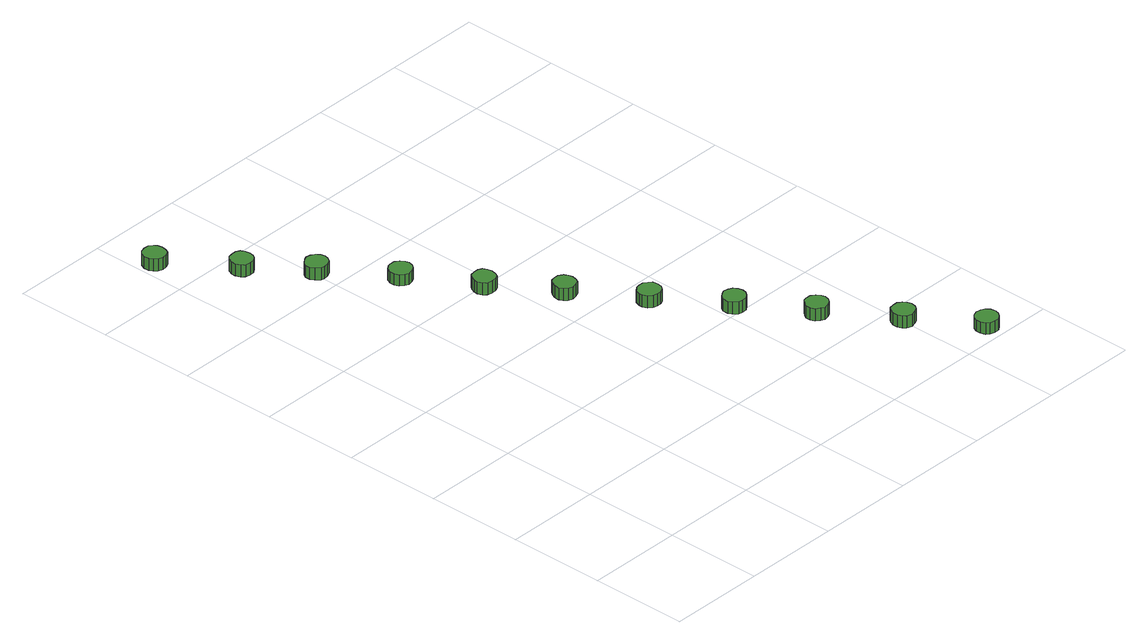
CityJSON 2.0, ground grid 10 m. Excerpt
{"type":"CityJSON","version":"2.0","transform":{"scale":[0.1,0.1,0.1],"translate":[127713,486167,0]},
"CityObjects":{
"tree1":{"type":"SolitaryVegetationObject","attributes":{"function":"something"},"geometry":[{"type":"MultiSurface","lod":"1","boundaries":[[[0,1,2,3,4,5,6,7,8,9,10,11,12,13,14]],[[15,16,17,18,19,20,21,22,23,24,25,26,27,28,29]],[[0,29,28,1]],[[1,28,27,2]],[[2,27,26,3]],[[3,26,25,4]],[[4,25,24,5]],[[5,24,23,6]],[[6,23,22,7]],[[7,22,21,8]],[[8,21,20,9]],[[9,20,19,10]],[[10,19,18,11]],[[11,18,17,12]],[[12,17,16,13]],[[13,16,15,14]],[[14,15,29,0]]]}]},
"tree2":{"type":"SolitaryVegetationObject","attributes":{"function":"something"},"geometry":[{"type":"MultiSurface","lod":"1","boundaries":[[[30,31,32,33,34,35,36,37,38,39,40,41,42,43,44]],[[45,46,47,48,49,50,51,52,53,54,55,56,57,58,59]],[[30,59,58,31]],[[31,58,57,32]],[[32,57,56,33]],[[33,56,55,34]],[[34,55,54,35]],[[35,54,53,36]],[[36,53,52,37]],[[37,52,51,38]],[[38,51,50,39]],[[39,50,49,40]],[[40,49,48,41]],[[41,48,47,42]],[[42,47,46,43]],[[43,46,45,44]],[[44,45,59,30]]]}]},
"tree3":{"type":"SolitaryVegetationObject","attributes":{"function":"something"},"geometry":[{"type":"MultiSurface","lod":"1","boundaries":[[[60,61,62,63,64,65,66,67,68,69,70,71,72,73,74]],[[75,76,77,78,79,80,81,82,83,84,85,86,87,88,89]],[[60,89,88,61]],[[61,88,87,62]],[[62,87,86,63]],[[63,86,85,64]],[[64,85,84,65]],[[65,84,83,66]],[[66,83,82,67]],[[67,82,81,68]],[[68,81,80,69]],[[69,80,79,70]],[[70,79,78,71]],[[71,78,77,72]],[[72,77,76,73]],[[73,76,75,74]],[[74,75,89,60]]]}]},
"tree4":{"type":"SolitaryVegetationObject","attributes":{"function":"something"},"geometry":[{"type":"MultiSurface","lod":"1","boundaries":[[[90,91,92,93,94,95,96,97,98,99,100,101,102,103,104]],[[105,106,107,108,109,110,111,112,113,114,115,116,117,118,119]],[[90,119,118,91]],[[91,118,117,92]],[[92,117,116,93]],[[93,116,115,94]],[[94,115,114,95]],[[95,114,113,96]],[[96,113,112,97]],[[97,112,111,98]],[[98,111,110,99]],[[99,110,109,100]],[[100,109,108,101]],[[101,108,107,102]],[[102,107,106,103]],[[103,106,105,104]],[[104,105,119,90]]]}]},
"tree5":{"type":"SolitaryVegetationObject","attributes":{"function":"something"},"geometry":[{"type":"MultiSurface","lod":"1","boundaries":[[[120,121,122,123,124,125,126,127,128,129,130,131,132,133,134]],[[135,136,137,138,139,140,141,142,143,144,145,146,147,148,149]],[[120,149,148,121]],[[121,148,147,122]],[[122,147,146,123]],[[123,146,145,124]],[[124,145,144,125]],[[125,144,143,126]],[[126,143,142,127]],[[127,142,141,128]],[[128,141,140,129]],[[129,140,139,130]],[[130,139,138,131]],[[131,138,137,132]],[[132,137,136,133]],[[133,136,135,134]],[[134,135,149,120]]]}]},
"tree6":{"type":"SolitaryVegetationObject","attributes":{"function":"something"},"geometry":[{"type":"MultiSurface","lod":"1","boundaries":[[[150,151,152,153,154,155,156,157,158,159,160,161,162,163,164]],[[165,166,167,168,169,170,171,172,173,174,175,176,177,178,179]],[[150,179,178,151]],[[151,178,177,152]],[[152,177,176,153]],[[153,176,175,154]],[[154,175,174,155]],[[155,174,173,156]],[[156,173,172,157]],[[157,172,171,158]],[[158,171,170,159]],[[159,170,169,160]],[[160,169,168,161]],[[161,168,167,162]],[[162,167,166,163]],[[163,166,165,164]],[[164,165,179,150]]]}]},
"tree7":{"type":"SolitaryVegetationObject","attributes":{"function":"something"},"geometry":[{"type":"MultiSurface","lod":"1","boundaries":[[[180,181,182,183,184,185,186,187,188,189,190,191,192,193,194]],[[195,196,197,198,199,200,201,202,203,204,205,206,207,208,209]],[[180,209,208,181]],[[181,208,207,182]],[[182,207,206,183]],[[183,206,205,184]],[[184,205,204,185]],[[185,204,203,186]],[[186,203,202,187]],[[187,202,201,188]],[[188,201,200,189]],[[189,200,199,190]],[[190,199,198,191]],[[191,198,197,192]],[[192,197,196,193]],[[193,196,195,194]],[[194,195,209,180]]]}]},
"tree8":{"type":"SolitaryVegetationObject","attributes":{"function":"something"},"geometry":[{"type":"MultiSurface","lod":"1","boundaries":[[[210,211,212,213,214,215,216,217,218,219,220,221,222,223,224]],[[225,226,227,228,229,230,231,232,233,234,235,236,237,238,239]],[[210,239,238,211]],[[211,238,237,212]],[[212,237,236,213]],[[213,236,235,214]],[[214,235,234,215]],[[215,234,233,216]],[[216,233,232,217]],[[217,232,231,218]],[[218,231,230,219]],[[219,230,229,220]],[[220,229,228,221]],[[221,228,227,222]],[[222,227,226,223]],[[223,226,225,224]],[[224,225,239,210]]]}]},
"tree9":{"type":"SolitaryVegetationObject","attributes":{"function":"something"},"geometry":[{"type":"MultiSurface","lod":"1","boundaries":[[[240,241,242,243,244,245,246,247,248,249,250,251,252,253,254]],[[255,256,257,258,259,260,261,262,263,264,265,266,267,268,269]],[[240,269,268,241]],[[241,268,267,242]],[[242,267,266,243]],[[243,266,265,244]],[[244,265,264,245]],[[245,264,263,246]],[[246,263,262,247]],[[247,262,261,248]],[[248,261,260,249]],[[249,260,259,250]],[[250,259,258,251]],[[251,258,257,252]],[[252,257,256,253]],[[253,256,255,254]],[[254,255,269,240]]]}]},
"tree10":{"type":"SolitaryVegetationObject","attributes":{"function":"something"},"geometry":[{"type":"MultiSurface","lod":"1","boundaries":[[[270,271,272,273,274,275,276,277,278,279,280,281,282,283,284]],[[285,286,287,288,289,290,291,292,293,294,295,296,297,298,299]],[[270,299,298,271]],[[271,298,297,272]],[[272,297,296,273]],[[273,296,295,274]],[[274,295,294,275]],[[275,294,293,276]],[[276,293,292,277]],[[277,292,291,278]],[[278,291,290,279]],[[279,290,289,280]],[[280,289,288,281]],[[281,288,287,282]],[[282,287,286,283]],[[283,286,285,284]],[[284,285,299,270]]]}]},
"tree11":{"type":"SolitaryVegetationObject","attributes":{"function":"something"},"geometry":[{"type":"MultiSurface","lod":"1","boundaries":[[[300,301,302,303,304,305,306,307,308,309,310,311,312,313,314]],[[315,316,317,318,319,320,321,322,323,324,325,326,327,328,329]],[[300,329,328,301]],[[301,328,327,302]],[[302,327,326,303]],[[303,326,325,304]],[[304,325,324,305]],[[305,324,323,306]],[[306,323,322,307]],[[307,322,321,308]],[[308,321,320,309]],[[309,320,319,310]],[[310,319,318,311]],[[311,318,317,312]],[[312,317,316,313]],[[313,316,315,314]],[[314,315,329,300]]]}]}
},
"vertices":[
[27,645,22],[26,650,22],[24,653,22],[20,656,22],[15,656,22],[10,655,22],[7,652,22],[5,647,22],[5,642,22],[7,638,22],[10,635,22],[15,633,22],[20,634,22],[24,636,22],[26,640,22],[26,640,9],[24,636,9],[20,634,9],[15,633,9],[10,635,9],[7,638,9],[5,642,9],[5,647,9],[7,652,9],[10,655,9],[15,656,9],[20,656,9],[24,653,9],[26,650,9],[27,645,9],
[73,580,22],[72,585,22],[70,589,22],[66,591,22],[61,591,22],[56,590,22],[53,587,22],[51,582,22],[51,578,22],[53,573,22],[56,570,22],[61,569,22],[66,569,22],[70,572,22],[72,575,22],[72,575,9],[70,572,9],[66,569,9],[61,569,9],[56,570,9],[53,573,9],[51,578,9],[51,582,9],[53,587,9],[56,590,9],[61,591,9],[66,591,9],[70,589,9],[72,585,9],[73,580,9],
[115,526,22],[114,531,22],[111,535,22],[107,537,22],[102,538,22],[98,536,22],[94,533,22],[92,529,22],[92,524,22],[94,520,22],[98,516,22],[102,515,22],[107,516,22],[111,518,22],[114,522,22],[114,522,9],[111,518,9],[107,516,9],[102,515,9],[98,516,9],[94,520,9],[92,524,9],[92,529,9],[94,533,9],[98,536,9],[102,538,9],[107,537,9],[111,535,9],[114,531,9],[115,526,9],
[158,463,22],[157,467,22],[154,471,22],[150,474,22],[145,474,22],[141,473,22],[137,470,22],[135,465,22],[135,460,22],[137,456,22],[141,453,22],[145,451,22],[150,452,22],[154,454,22],[157,458,22],[157,458,10],[154,454,10],[150,452,10],[145,451,10],[141,453,10],[137,456,10],[135,460,10],[135,465,10],[137,470,10],[141,473,10],[145,474,10],[150,474,10],[154,471,10],[157,467,10],[158,463,10],
[198,398,22],[197,403,22],[195,407,22],[191,409,22],[186,409,22],[181,408,22],[178,405,22],[176,400,22],[176,396,22],[178,391,22],[181,388,22],[186,387,22],[191,387,22],[195,389,22],[197,393,22],[197,393,9],[195,389,9],[191,387,9],[186,387,9],[181,388,9],[178,391,9],[176,396,9],[176,400,9],[178,405,9],[181,408,9],[186,409,9],[191,409,9],[195,407,9],[197,403,9],[198,398,9],
[240,338,22],[239,342,22],[237,346,22],[232,349,22],[228,349,22],[223,348,22],[220,344,22],[218,340,22],[218,335,22],[220,331,22],[223,328,22],[228,326,22],[232,327,22],[237,329,22],[239,333,22],[239,333,9],[237,329,9],[232,327,9],[228,326,9],[223,328,9],[220,331,9],[218,335,9],[218,340,9],[220,344,9],[223,348,9],[228,349,9],[232,349,9],[237,346,9],[239,342,9],[240,338,9],
[283,273,22],[282,278,22],[279,281,22],[275,284,22],[270,284,22],[266,283,22],[262,280,22],[260,275,22],[260,271,22],[262,266,22],[266,263,22],[270,262,22],[275,262,22],[279,264,22],[282,268,22],[282,268,9],[279,264,9],[275,262,9],[270,262,9],[266,263,9],[262,266,9],[260,271,9],[260,275,9],[262,280,9],[266,283,9],[270,284,9],[275,284,9],[279,281,9],[282,278,9],[283,273,9],
[327,209,22],[326,214,22],[323,218,22],[319,220,22],[314,221,22],[310,219,22],[306,216,22],[304,212,22],[304,207,22],[306,203,22],[310,199,22],[314,198,22],[319,198,22],[323,201,22],[326,205,22],[326,205,9],[323,201,9],[319,198,9],[314,198,9],[310,199,9],[306,203,9],[304,207,9],[304,212,9],[306,216,9],[310,219,9],[314,221,9],[319,220,9],[323,218,9],[326,214,9],[327,209,9],
[369,147,22],[368,151,22],[365,155,22],[361,158,22],[356,158,22],[352,157,22],[348,153,22],[346,149,22],[346,144,22],[348,140,22],[352,137,22],[356,135,22],[361,136,22],[365,138,22],[368,142,22],[368,142,9],[365,138,9],[361,136,9],[356,135,9],[352,137,9],[348,140,9],[346,144,9],[346,149,9],[348,153,9],[352,157,9],[356,158,9],[361,158,9],[365,155,9],[368,151,9],[369,147,9],
[413,81,22],[412,85,22],[409,89,22],[405,92,22],[400,92,22],[395,91,22],[392,88,22],[390,83,22],[390,78,22],[392,74,22],[395,71,22],[400,69,22],[405,70,22],[409,72,22],[412,76,22],[412,76,9],[409,72,9],[405,70,9],[400,69,9],[395,71,9],[392,74,9],[390,78,9],[390,83,9],[392,88,9],[395,91,9],[400,92,9],[405,92,9],[409,89,9],[412,85,9],[413,81,9],
[455,17,22],[454,22,22],[451,26,22],[447,28,22],[442,29,22],[437,27,22],[434,24,22],[432,20,22],[432,15,22],[434,10,22],[437,7,22],[442,6,22],[447,6,22],[451,9,22],[454,13,22],[454,13,10],[451,9,10],[447,6,10],[442,6,10],[437,7,10],[434,10,10],[432,15,10],[432,20,10],[434,24,10],[437,27,10],[442,29,10],[447,28,10],[451,26,10],[454,22,10],[455,17,10]
]}
